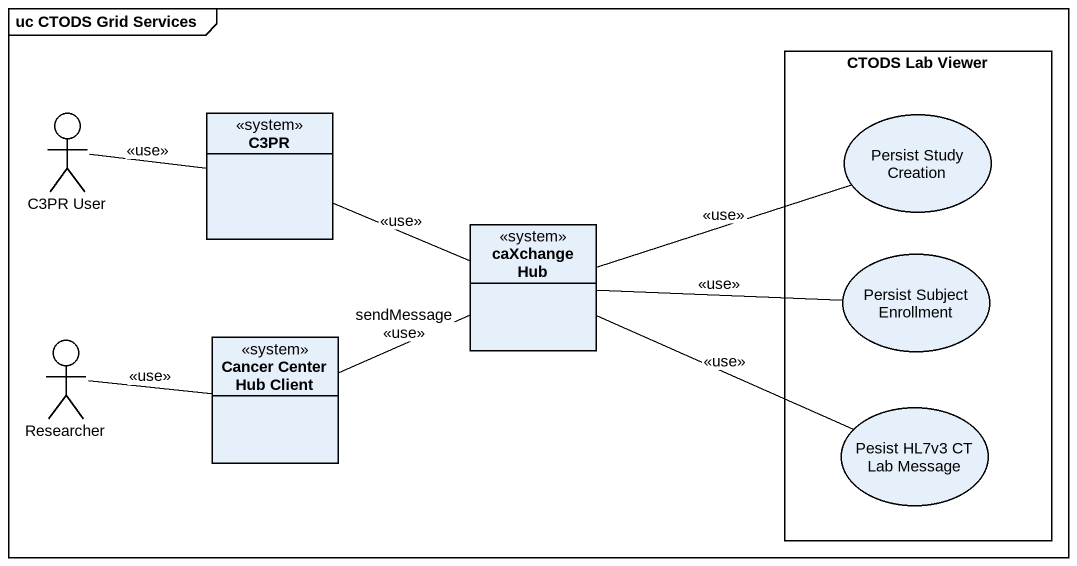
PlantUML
@startuml
mainframe uc CTODS Grid Services
allowmixing
hide circle
hide empty members
rectangle "CTODS Lab Viewer" as CTODS_Lab_Viewer {
  usecase "Persist Study Creation" as Persist_Study_Creation
  usecase "Persist Subject Enrollment" as Persist_Subject_Enrollment
  usecase "Pesist HL7v3 CT Lab Message" as Pesist_HL7v3_CT_Lab_Message
}
actor "C3PR User" as C3PR_User
class C3PR <<system>>
class "caXchange Hub" as caXchange_Hub <<system>>
actor Researcher
class "Cancer Center Hub Client" as Cancer_Center_Hub_Client <<system>>
C3PR_User -right- C3PR : <<use>>
C3PR -right- caXchange_Hub : <<use>>
caXchange_Hub -right- Persist_Study_Creation : <<use>>
caXchange_Hub -right- Persist_Subject_Enrollment : <<use>>
caXchange_Hub -right- Pesist_HL7v3_CT_Lab_Message : <<use>>
Researcher -right- Cancer_Center_Hub_Client : <<use>>
Cancer_Center_Hub_Client -right- caXchange_Hub : sendMessage\n<<use>>
@enduml
